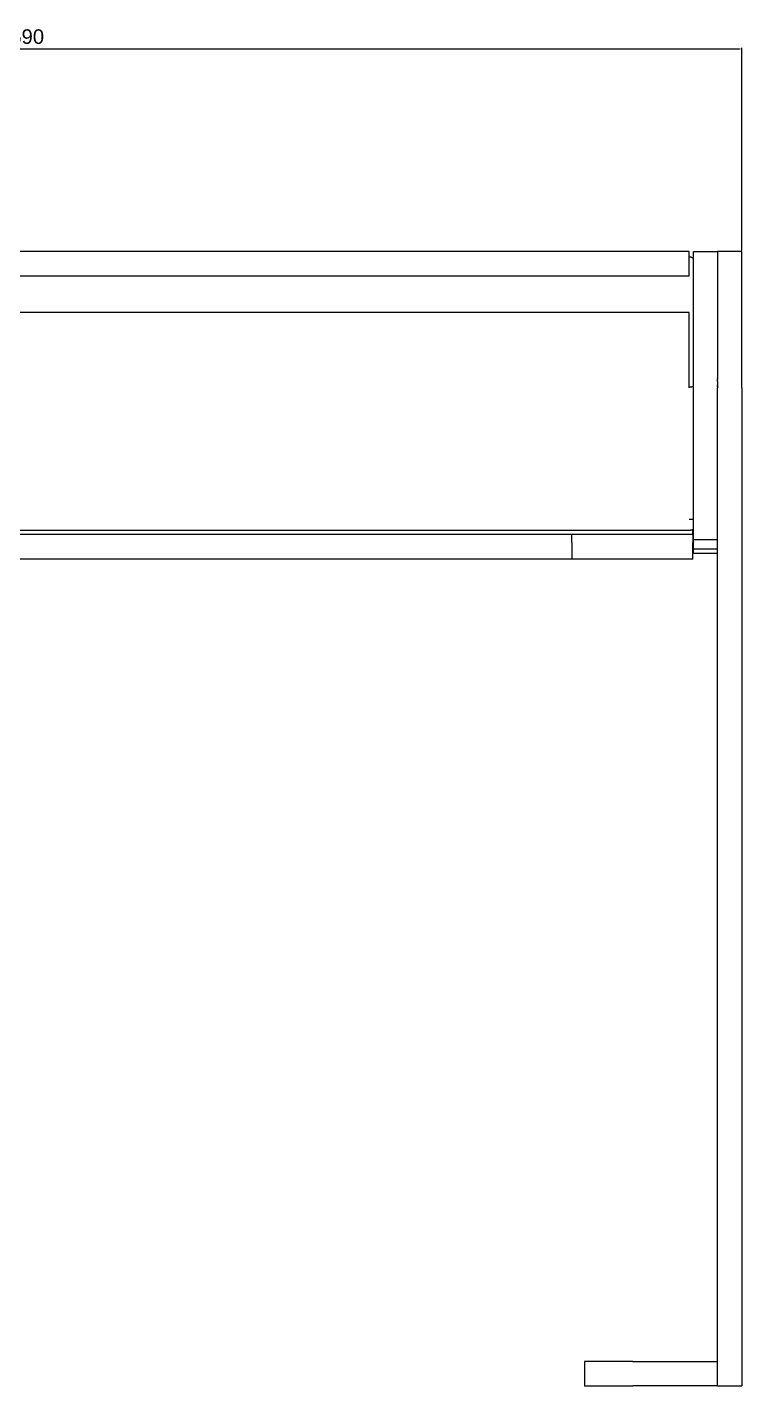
# Model space of a CAD drawing. Header units: millimetres. Extents: x 364 to 2200, y 0 to 1623.
# Drawn here: x 1820 to 2115, y 1062 to 1623 of the extents above; entities that cross this region are included whole.
import ezdxf

# ---------------------------------------------------------------- set-up
doc = ezdxf.new("R2010")
doc.units = ezdxf.units.MM
doc.header["$MEASUREMENT"] = 0
doc.layers.add('Domyślny', color=7, linetype='Continuous', true_color=0x000000)
doc.layers.add('Utwórz2D linie widoczne', color=7, linetype='Continuous', true_color=0x000000)
doc.styles.add('Arial', font='arial.ttf')
doc.dimstyles.new('Domyślny', dxfattribs={"dimtxt": 6, "dimasz": 1, "dimexe": 0.5, "dimexo": 0.5, "dimgap": 2, "dimtad": 1, "dimtoh": 1, "dimdec": 0, "dimzin": 1, "dimdsep": 46, "dimtxsty": 'Arial', "dimcen": 0.5, "dimazin": 0, "dimtfac": 1, "dimtdec": 4, "dimtix": 1, "dimtmove": 1, "dimatfit": 3, "dimfxl": 0, "dimtolj": 1, "dimtzin": 1, "dimarcsym": 0})

# ---------------------------------------------------------------- blocks, each defined once
blk = doc.blocks.new('*D2')
at = {"layer": 'Defpoints', "color": 0}
for p in [(2115.25, 1614.18), (1524.76, 1530.46), (2115.25, 1530.46)]:
    blk.add_point(p, dxfattribs=at)
at = {"layer": 'Domyślny', "color": 0, "lineweight": -2}
for p, q in [((1524.76, 1530.96), (1524.76, 1614.68)), ((1525.76, 1614.18), (2114.25, 1614.18)), ((2115.25, 1530.96), (2115.25, 1614.68))]:
    blk.add_line(p, q, dxfattribs=at)
at = {"layer": 'Domyślny', "color": 0}
for points in [[(1525.76, 1614.35), (1525.76, 1614.02), (1524.76, 1614.18)], [(2114.25, 1614.02), (2114.25, 1614.35), (2115.25, 1614.18)]]:
    blk.add_solid(points, dxfattribs=at)
at = {"layer": 'Domyślny', "color": 0, "insert": (1820.01, 1619.25), "char_height": 6, "attachment_point": 5, "style": 'Arial'}
blk.add_mtext('\\A1;590', dxfattribs=at)

msp = doc.modelspace()

# ---------------------------------------------------------------- linework, layer by layer
at = {"layer": 'Utwórz2D linie widoczne'}
for points in [[(2093.48, 1530.46), (1820.01, 1530.46), (1546.53, 1530.46)], [(2093.48, 1520.46), (2093.48, 1525.46), (2093.48, 1530.46)], [(2095.25, 1480.46), (2095.25, 1505.46), (2095.25, 1530.46)], [(2095.25, 1530.46), (2100.25, 1530.46), (2105.25, 1530.46)], [(2105.25, 1530.46), (2105.25, 1530.46), (2105.25, 1530.46)], [(2115.25, 1530.46), (2110.25, 1530.46), (2105.25, 1530.46)], [(2105.25, 1530.46), (2105.25, 1530.46), (2105.25, 1530.46)], [(2105.25, 1530.46), (2105.25, 1530.46), (2105.25, 1530.45)], [(2105.25, 1530.45), (2105.25, 1530.45), (2105.25, 1530.45)], [(2105.25, 1530.45), (2105.25, 1530.43), (2105.25, 1530.41)], [(2105.25, 1530.45), (2105.25, 1530.45), (2105.25, 1530.45)], [(2105.25, 1530.41), (2105.25, 1530.4), (2105.25, 1530.4)], [(2105.25, 1530.41), (2105.25, 1530.41), (2105.25, 1530.41)], [(2105.25, 1530.4), (2105.25, 1530.39), (2105.25, 1530.39)], [(2105.25, 1530.39), (2105.25, 1530.37), (2105.25, 1530.35)], [(2105.25, 1530.35), (2105.25, 1530.34), (2105.25, 1530.34)], [(2105.25, 1530.34), (2105.25, 1530.33), (2105.25, 1530.32)], [(2105.25, 1530.32), (2105.25, 1530.32), (2105.25, 1530.31)], [(2105.25, 1530.31), (2105.25, 1530.3), (2105.25, 1530.29)], [(2105.25, 1530.29), (2105.25, 1530.26), (2105.25, 1530.23)], [(2105.25, 1530.29), (2105.25, 1530.29), (2105.25, 1530.29)], [(2105.25, 1530.23), (2105.25, 1530.21), (2105.25, 1530.2)], [(2105.25, 1530.23), (2105.25, 1530.23), (2105.25, 1530.23)], [(2105.25, 1530.2), (2105.25, 1530.16), (2105.25, 1530.12)], [(2105.25, 1530.12), (2105.25, 1530.06), (2105.25, 1530)], [(2105.25, 1530), (2105.25, 1529.99), (2105.25, 1529.99)], [(2105.25, 1529.99), (2105.25, 1529.97), (2105.25, 1529.95)], [(2105.25, 1529.95), (2105.25, 1529.94), (2105.25, 1529.94)], [(2105.25, 1529.94), (2105.25, 1529.92), (2105.25, 1529.9)], [(2105.25, 1529.9), (2105.25, 1529.89), (2105.25, 1529.88)], [(2105.25, 1529.88), (2105.25, 1529.83), (2105.25, 1529.77)], [(2105.25, 1529.77), (2105.25, 1529.76), (2105.25, 1529.75)], [(2105.25, 1529.75), (2105.25, 1529.73), (2105.25, 1529.71)], [(2105.25, 1529.71), (2105.25, 1529.65), (2105.25, 1529.58)], [(2105.25, 1529.58), (2105.25, 1529.58), (2105.25, 1529.58)], [(2105.25, 1529.58), (2105.25, 1529.57), (2105.25, 1529.57)], [(2105.25, 1529.57), (2105.25, 1529.54), (2105.25, 1529.52)], [(2105.25, 1529.52), (2105.25, 1529.51), (2105.25, 1529.5)], [(2105.25, 1529.5), (2105.25, 1529.47), (2105.25, 1529.44)], [(2105.25, 1529.44), (2105.25, 1529.41), (2105.25, 1529.37)], [(2105.25, 1529.44), (2105.25, 1529.44), (2105.25, 1529.44)], [(2105.25, 1529.37), (2105.25, 1529.34), (2105.25, 1529.3)], [(2105.25, 1529.37), (2105.25, 1529.37), (2105.25, 1529.37)], [(2105.25, 1529.3), (2105.25, 1529.26), (2105.25, 1529.23)], [(2105.25, 1529.3), (2105.25, 1529.3), (2105.25, 1529.3)], [(2105.25, 1529.23), (2105.25, 1529.22), (2105.25, 1529.22)], [(2105.25, 1529.22), (2105.25, 1529.11), (2105.25, 1529)], [(2105.25, 1529), (2105.25, 1528.98), (2105.25, 1528.97)], [(2105.25, 1528.97), (2105.25, 1528.94), (2105.25, 1528.92)], [(2105.25, 1528.92), (2105.25, 1528.9), (2105.25, 1528.88)], [(2105.25, 1528.88), (2105.25, 1528.78), (2105.25, 1528.69)], [(2105.25, 1528.69), (2105.25, 1528.67), (2105.25, 1528.66)], [(2105.25, 1528.66), (2105.25, 1528.63), (2105.25, 1528.59)], [(2105.25, 1528.59), (2105.25, 1528.58), (2105.25, 1528.57)], [(2105.25, 1528.57), (2105.25, 1528.53), (2105.25, 1528.49)], [(2105.25, 1528.49), (2105.25, 1528.48), (2105.25, 1528.48)], [(2105.25, 1528.48), (2105.25, 1528.43), (2105.25, 1528.39)], [(2105.25, 1528.39), (2105.25, 1528.39), (2105.25, 1528.38)], [(2105.25, 1528.38), (2105.25, 1528.23), (2105.25, 1528.08)], [(2105.25, 1528.08), (2105.25, 1528.08), (2105.25, 1528.07)], [(2105.25, 1528.07), (2105.25, 1528.02), (2105.25, 1527.98)], [(2105.25, 1527.98), (2105.25, 1527.97), (2105.25, 1527.95)], [(2105.25, 1527.95), (2105.25, 1527.91), (2105.25, 1527.88)], [(2105.25, 1527.88), (2105.25, 1527.86), (2105.25, 1527.84)], [(2105.25, 1527.84), (2105.25, 1527.8), (2105.25, 1527.77)], [(2105.25, 1527.77), (2105.25, 1527.74), (2105.25, 1527.72)], [(2105.25, 1527.72), (2105.25, 1527.66), (2105.25, 1527.59)], [(2105.25, 1527.59), (2105.25, 1527.57), (2105.25, 1527.55)], [(2105.25, 1527.55), (2105.25, 1527.51), (2105.25, 1527.47)], [(2105.25, 1527.47), (2105.25, 1527.45), (2105.25, 1527.43)], [(2105.25, 1527.43), (2105.25, 1527.39), (2105.25, 1527.34)], [(2105.25, 1527.34), (2105.25, 1527.33), (2105.25, 1527.32)], [(2105.25, 1527.32), (2105.25, 1527.26), (2105.25, 1527.21)], [(2105.25, 1527.21), (2105.25, 1527.21), (2105.25, 1527.2)], [(2105.25, 1527.2), (2105.25, 1527.14), (2105.25, 1527.08)], [(2105.25, 1527.08), (2105.25, 1526.95), (2105.25, 1526.83)], [(2105.25, 1527.08), (2105.25, 1527.08), (2105.25, 1527.08)], [(2105.25, 1526.83), (2105.25, 1526.82), (2105.25, 1526.8)], [(2105.25, 1526.8), (2105.25, 1526.75), (2105.25, 1526.7)], [(2115.25, 1474.22), (2115.25, 1502.34), (2115.25, 1530.46)], [(2105.25, 1526.7), (2105.25, 1526.68), (2105.25, 1526.66)], [(2105.25, 1526.66), (2105.25, 1526.62), (2105.25, 1526.57)], [(2105.25, 1526.57), (2105.25, 1526.55), (2105.25, 1526.52)], [(2105.25, 1526.52), (2105.25, 1526.48), (2105.25, 1526.44)], [(2105.25, 1526.44), (2105.25, 1526.41), (2105.25, 1526.37)], [(2105.25, 1526.37), (2105.25, 1526.3), (2105.25, 1526.22)], [(2105.25, 1526.22), (2105.25, 1526.2), (2105.25, 1526.17)], [(2105.25, 1526.17), (2105.25, 1526.12), (2105.25, 1526.07)], [(2105.25, 1526.07), (2105.25, 1526.05), (2105.25, 1526.04)], [(2105.25, 1526.04), (2105.25, 1525.98), (2105.25, 1525.91)], [(2105.25, 1525.91), (2105.25, 1525.76), (2105.25, 1525.6)], [(2105.25, 1525.6), (2105.25, 1525.08), (2105.25, 1524.57)], [(2105.25, 1524.57), (2105.25, 1524.56), (2105.25, 1524.55)], [(2105.25, 1524.55), (2105.25, 1524.47), (2105.25, 1524.39)], [(2105.25, 1524.39), (2105.25, 1524.31), (2105.25, 1524.23)], [(2105.25, 1524.39), (2105.25, 1524.39), (2105.25, 1524.39)], [(2105.25, 1524.23), (2105.25, 1524.22), (2105.25, 1524.21)], [(2105.25, 1524.21), (2105.25, 1524.14), (2105.25, 1524.07)], [(2105.25, 1524.07), (2105.25, 1524.04), (2105.25, 1524.02)], [(2105.25, 1524.02), (2105.25, 1523.96), (2105.25, 1523.9)], [(2105.25, 1523.9), (2105.25, 1523.87), (2105.25, 1523.83)], [(2105.25, 1523.83), (2105.25, 1523.74), (2105.25, 1523.64)], [(2105.25, 1523.64), (2105.25, 1523.6), (2105.25, 1523.57)], [(2105.25, 1523.57), (2105.25, 1523.51), (2105.25, 1523.45)], [(2105.25, 1523.45), (2105.25, 1523.42), (2105.25, 1523.4)], [(2105.25, 1523.4), (2105.25, 1523.32), (2105.25, 1523.25)], [(2105.25, 1523.25), (2105.25, 1523.24), (2105.25, 1523.22)], [(2105.25, 1523.22), (2105.25, 1523.05), (2105.25, 1522.87)], [(2105.25, 1522.87), (2105.25, 1522.86), (2105.25, 1522.85)], [(2105.25, 1522.85), (2105.25, 1522.74), (2105.25, 1522.64)], [(2105.25, 1522.64), (2105.25, 1522.58), (2105.25, 1522.51)], [(2105.25, 1522.51), (2105.25, 1522.47), (2105.25, 1522.43)], [(2105.25, 1522.43), (2105.25, 1522.38), (2105.25, 1522.33)], [(2105.25, 1522.33), (2105.25, 1522.28), (2105.25, 1522.22)], [(2105.25, 1522.22), (2105.25, 1522.18), (2105.25, 1522.15)], [(2105.25, 1522.15), (2105.25, 1522.08), (2105.25, 1522.01)], [(2105.25, 1522.01), (2105.25, 1521.98), (2105.25, 1521.96)], [(2105.25, 1521.96), (2105.25, 1521.78), (2105.25, 1521.59)], [(2105.25, 1521.59), (2105.25, 1521.58), (2105.25, 1521.57)], [(2105.25, 1521.57), (2105.25, 1521.48), (2105.25, 1521.4)], [(2105.25, 1521.4), (2105.25, 1521.37), (2105.25, 1521.35)], [(2105.25, 1521.35), (2105.25, 1521.28), (2105.25, 1521.2)], [(2105.25, 1521.2), (2105.25, 1521.16), (2105.25, 1521.12)], [(1546.53, 1520.46), (1820.01, 1520.46), (2093.48, 1520.46)], [(2105.25, 1521.12), (2105.25, 1521.07), (2105.25, 1521.01)], [(2105.25, 1521.01), (2105.25, 1520.95), (2105.25, 1520.89)], [(2105.25, 1520.89), (2105.25, 1520.78), (2105.25, 1520.66)], [(2105.25, 1520.66), (2105.25, 1520.64), (2105.25, 1520.62)], [(2105.25, 1520.62), (2105.25, 1520.52), (2105.25, 1520.43)], [(2105.25, 1520.43), (2105.25, 1520.42), (2105.25, 1520.42)], [(2105.25, 1520.42), (2105.25, 1520.32), (2105.25, 1520.22)], [(2105.25, 1520.22), (2105.25, 1520.21), (2105.25, 1520.19)], [(2105.25, 1520.19), (2105.25, 1520.1), (2105.25, 1520.02)], [(2105.25, 1520.02), (2105.25, 1519.99), (2105.25, 1519.95)], [(2105.25, 1519.95), (2105.25, 1519.88), (2105.25, 1519.81)], [(2105.25, 1519.81), (2105.25, 1519.76), (2105.25, 1519.71)], [(2105.25, 1519.71), (2105.25, 1519.59), (2105.25, 1519.47)], [(2105.25, 1519.47), (2105.25, 1519.43), (2105.25, 1519.4)], [(2105.25, 1519.4), (2105.25, 1519.31), (2105.25, 1519.22)], [(2105.25, 1519.22), (2105.25, 1519.21), (2105.25, 1519.19)], [(2105.25, 1519.19), (2105.25, 1519.09), (2105.25, 1518.98)], [(2105.25, 1518.98), (2105.25, 1518.98), (2105.25, 1518.97)], [(2105.25, 1518.97), (2105.25, 1518.87), (2105.25, 1518.77)], [(2105.25, 1518.77), (2105.25, 1518.74), (2105.25, 1518.72)], [(2105.25, 1518.72), (2105.25, 1518.64), (2105.25, 1518.56)], [(2105.25, 1518.56), (2105.25, 1518.51), (2105.25, 1518.46)], [(2105.25, 1518.46), (2105.25, 1518.34), (2105.25, 1518.21)], [(2105.25, 1518.21), (2105.25, 1518.17), (2105.25, 1518.13)], [(2105.25, 1518.13), (2105.25, 1518.04), (2105.25, 1517.95)], [(2105.25, 1517.95), (2105.25, 1517.93), (2105.25, 1517.91)], [(2105.25, 1517.91), (2105.25, 1517.8), (2105.25, 1517.69)], [(2105.25, 1517.69), (2105.25, 1517.69), (2105.25, 1517.68)], [(2105.25, 1517.68), (2105.25, 1517.58), (2105.25, 1517.47)], [(2105.25, 1517.47), (2105.25, 1517.44), (2105.25, 1517.42)], [(2105.25, 1517.42), (2105.25, 1517.28), (2105.25, 1517.15)], [(2105.25, 1517.15), (2105.25, 1517.09), (2105.25, 1517.03)], [(2105.25, 1517.03), (2105.25, 1516.95), (2105.25, 1516.88)], [(2105.25, 1516.88), (2105.25, 1516.84), (2105.25, 1516.8)], [(2105.25, 1516.8), (2105.25, 1516.7), (2105.25, 1516.6)], [(2105.25, 1516.6), (2105.25, 1516.59), (2105.25, 1516.58)], [(2105.25, 1516.58), (2105.25, 1516.47), (2105.25, 1516.35)], [(2105.25, 1516.35), (2105.25, 1516.34), (2105.25, 1516.33)], [(2105.25, 1516.33), (2105.25, 1516.05), (2105.25, 1515.77)], [(2105.25, 1515.77), (2105.25, 1515.72), (2105.25, 1515.66)], [(2105.25, 1515.66), (2105.25, 1515.57), (2105.25, 1515.48)], [(2105.25, 1515.48), (2105.25, 1515.46), (2105.25, 1515.43)], [(2105.25, 1515.43), (2105.25, 1515.32), (2105.25, 1515.2)], [(2105.25, 1515.2), (2105.25, 1515.08), (2105.25, 1514.97)], [(2105.25, 1515.2), (2105.25, 1515.2), (2105.25, 1515.2)], [(2105.25, 1514.97), (2105.25, 1514.94), (2105.25, 1514.91)], [(2105.25, 1514.91), (2105.25, 1514.82), (2105.25, 1514.73)], [(2105.25, 1514.73), (2105.25, 1514.69), (2105.25, 1514.66)], [(2105.25, 1514.66), (2105.25, 1514.64), (2105.25, 1514.62)], [(2105.25, 1514.62), (2105.25, 1514.52), (2105.25, 1514.42)], [(2105.25, 1514.42), (2105.25, 1514.37), (2105.25, 1514.32)], [(2105.25, 1514.32), (2105.25, 1514.25), (2105.25, 1514.18)], [(2105.25, 1514.18), (2105.25, 1514.1), (2105.25, 1514.02)], [(2105.25, 1514.02), (2105.25, 1513.87), (2105.25, 1513.72)], [(2105.25, 1513.72), (2105.25, 1513.71), (2105.25, 1513.7)], [(2105.25, 1513.7), (2105.25, 1513.58), (2105.25, 1513.46)], [(2105.25, 1513.46), (2105.25, 1513.44), (2105.25, 1513.42)], [(2105.25, 1513.42), (2105.25, 1513.32), (2105.25, 1513.22)], [(2105.25, 1513.22), (2105.25, 1513.17), (2105.25, 1513.12)], [(2105.25, 1513.12), (2105.25, 1513.05), (2105.25, 1512.97)], [(2105.25, 1512.97), (2105.25, 1512.89), (2105.25, 1512.81)], [(2105.25, 1512.81), (2105.25, 1512.77), (2105.25, 1512.73)], [(2105.25, 1512.73), (2105.25, 1512.64), (2105.25, 1512.56)], [(2105.25, 1512.56), (2105.25, 1512.53), (2105.25, 1512.5)], [(2105.25, 1512.5), (2105.25, 1512.35), (2105.25, 1512.19)], [(2105.25, 1512.19), (2105.25, 1512.13), (2105.25, 1512.06)], [(2105.25, 1512.06), (2105.25, 1511.97), (2105.25, 1511.88)], [(2105.25, 1511.88), (2105.25, 1511.84), (2105.25, 1511.81)], [(2105.25, 1511.81), (2105.25, 1511.69), (2105.25, 1511.56)], [(2105.25, 1511.56), (2105.25, 1511.43), (2105.25, 1511.3)], [(2105.25, 1511.56), (2105.25, 1511.56), (2105.25, 1511.56)], [(2105.25, 1511.3), (2105.25, 1511.27), (2105.25, 1511.24)], [(2105.25, 1511.24), (2105.25, 1511.08), (2105.25, 1510.92)], [(2105.25, 1510.92), (2105.25, 1510.85), (2105.25, 1510.79)], [(2105.25, 1510.79), (2105.25, 1510.69), (2105.25, 1510.6)], [(2105.25, 1510.6), (2105.25, 1510.56), (2105.25, 1510.53)], [(2105.25, 1510.53), (2105.25, 1510.4), (2105.25, 1510.27)], [(2105.25, 1510.27), (2105.25, 1510.13), (2105.25, 1510)], [(2105.25, 1510.27), (2105.25, 1510.27), (2105.25, 1510.27)], [(2105.25, 1510), (2105.25, 1509.97), (2105.25, 1509.94)], [(2105.25, 1509.94), (2105.25, 1509.78), (2105.25, 1509.61)], [(2093.48, 1505.24), (1820.01, 1505.24), (1546.53, 1505.24)], [(2093.48, 1474.22), (2093.48, 1489.73), (2093.48, 1505.24)], [(2105.25, 1509.61), (2105.25, 1509.54), (2105.25, 1509.47)], [(2105.25, 1509.47), (2105.25, 1509.38), (2105.25, 1509.28)], [(2105.25, 1509.28), (2105.25, 1509.24), (2105.25, 1509.2)], [(2105.25, 1509.2), (2105.25, 1509.07), (2105.25, 1508.94)], [(2105.25, 1508.94), (2105.25, 1508.6), (2105.25, 1508.27)], [(2105.25, 1508.94), (2105.25, 1508.94), (2105.25, 1508.94)], [(2105.25, 1508.27), (2105.25, 1508.19), (2105.25, 1508.12)], [(2105.25, 1508.12), (2105.25, 1508.02), (2105.25, 1507.93)], [(2105.25, 1507.93), (2105.25, 1507.88), (2105.25, 1507.84)], [(2105.25, 1507.84), (2105.25, 1507.71), (2105.25, 1507.58)], [(2105.25, 1507.58), (2105.25, 1507.57), (2105.25, 1507.57)], [(2105.25, 1507.57), (2105.25, 1507.29), (2105.25, 1507.01)], [(2105.25, 1507.01), (2105.25, 1506.95), (2105.25, 1506.89)], [(2105.25, 1506.89), (2105.25, 1506.81), (2105.25, 1506.73)], [(2105.25, 1506.73), (2105.25, 1506.63), (2105.25, 1506.54)], [(2105.25, 1506.54), (2105.25, 1506.36), (2105.25, 1506.18)], [(2105.25, 1506.18), (2105.25, 1506.17), (2105.25, 1506.16)], [(2105.25, 1506.16), (2105.25, 1506.02), (2105.25, 1505.88)], [(2105.25, 1505.88), (2105.25, 1505.85), (2105.25, 1505.83)], [(2105.25, 1505.83), (2105.25, 1505.71), (2105.25, 1505.59)], [(2105.25, 1505.59), (2105.25, 1505.53), (2105.25, 1505.47)], [(2105.25, 1505.47), (2105.25, 1505.11), (2105.25, 1504.75)], [(2105.25, 1504.75), (2105.25, 1504.74), (2105.25, 1504.72)], [(2105.25, 1504.72), (2105.25, 1504.58), (2105.25, 1504.43)], [(2105.25, 1504.43), (2105.25, 1504.41), (2105.25, 1504.39)], [(2105.25, 1504.39), (2105.25, 1504.26), (2105.25, 1504.14)], [(2105.25, 1504.14), (2105.25, 1504.08), (2105.25, 1504.02)], [(2105.25, 1504.02), (2105.25, 1503.84), (2105.25, 1503.66)], [(2105.25, 1503.66), (2105.25, 1503.6), (2105.25, 1503.55)], [(2105.25, 1503.55), (2105.25, 1503.42), (2105.25, 1503.29)], [(2105.25, 1503.29), (2105.25, 1503.27), (2105.25, 1503.25)], [(2105.25, 1503.25), (2105.25, 1503.11), (2105.25, 1502.96)], [(2105.25, 1502.96), (2105.25, 1502.94), (2105.25, 1502.92)], [(2105.25, 1502.92), (2105.25, 1502.73), (2105.25, 1502.54)], [(2105.25, 1502.54), (2105.25, 1502.45), (2105.25, 1502.36)], [(2105.25, 1502.36), (2105.25, 1502.26), (2105.25, 1502.17)], [(2105.25, 1502.17), (2105.25, 1502.11), (2105.25, 1502.06)], [(2105.25, 1502.06), (2105.25, 1501.92), (2105.25, 1501.79)], [(2105.25, 1501.79), (2105.25, 1501.77), (2105.25, 1501.75)], [(2105.25, 1501.75), (2105.25, 1501.45), (2105.25, 1501.15)], [(2105.25, 1501.15), (2105.25, 1501.09), (2105.25, 1501.03)], [(2105.25, 1501.03), (2105.25, 1500.94), (2105.25, 1500.84)], [(2105.25, 1500.84), (2105.25, 1500.75), (2105.25, 1500.65)], [(2105.25, 1500.65), (2105.25, 1500.46), (2105.25, 1500.27)], [(2105.25, 1500.27), (2105.25, 1500.25), (2105.25, 1500.23)], [(2105.25, 1500.23), (2105.25, 1500.07), (2105.25, 1499.92)], [(2105.25, 1499.92), (2105.25, 1499.9), (2105.25, 1499.88)], [(2105.25, 1499.88), (2105.25, 1499.74), (2105.25, 1499.61)], [(2105.25, 1499.61), (2105.25, 1499.55), (2105.25, 1499.49)], [(2105.25, 1499.49), (2105.25, 1499.3), (2105.25, 1499.1)], [(2105.25, 1499.1), (2105.25, 1499.04), (2105.25, 1498.99)], [(2105.25, 1498.99), (2105.25, 1498.85), (2105.25, 1498.71)], [(2105.25, 1498.71), (2105.25, 1498.69), (2105.25, 1498.68)], [(2105.25, 1498.68), (2105.25, 1498.52), (2105.25, 1498.36)], [(2105.25, 1498.36), (2105.25, 1498.34), (2105.25, 1498.32)], [(2105.25, 1498.32), (2105.25, 1497.72), (2105.25, 1497.13)], [(2105.25, 1497.13), (2105.25, 1497.11), (2105.25, 1497.1)], [(2105.25, 1497.1), (2105.25, 1496.94), (2105.25, 1496.78)], [(2105.25, 1496.78), (2105.25, 1496.76), (2105.25, 1496.73)], [(2105.25, 1496.73), (2105.25, 1496.6), (2105.25, 1496.46)], [(2105.25, 1496.46), (2105.25, 1496.4), (2105.25, 1496.33)], [(2105.25, 1496.33), (2105.25, 1496.13), (2105.25, 1495.93)], [(2105.25, 1495.93), (2105.25, 1495.88), (2105.25, 1495.83)], [(2105.25, 1495.83), (2105.25, 1495.67), (2105.25, 1495.52)], [(2105.25, 1495.52), (2105.25, 1495.51), (2105.25, 1495.51)], [(2105.25, 1495.51), (2105.25, 1495.35), (2105.25, 1495.18)], [(2105.25, 1495.18), (2105.25, 1495.15), (2105.25, 1495.12)], [(2105.25, 1495.12), (2105.25, 1494.51), (2105.25, 1493.89)], [(2105.25, 1493.89), (2105.25, 1493.73), (2105.25, 1493.57)], [(2105.25, 1493.89), (2105.25, 1493.89), (2105.25, 1493.89)], [(2105.25, 1493.57), (2105.25, 1493.52), (2105.25, 1493.48)], [(2105.25, 1493.48), (2105.25, 1493.07), (2105.25, 1492.65)], [(2105.25, 1492.65), (2105.25, 1492.58), (2105.25, 1492.51)], [(2105.25, 1492.51), (2105.25, 1492.43), (2105.25, 1492.35)], [(2105.25, 1492.35), (2105.25, 1492.29), (2105.25, 1492.23)], [(2105.25, 1492.23), (2105.25, 1492.12), (2105.25, 1492.02)], [(2105.25, 1492.02), (2105.25, 1491.97), (2105.25, 1491.91)], [(2105.25, 1491.91), (2105.25, 1491.8), (2105.25, 1491.69)], [(2105.25, 1491.69), (2105.25, 1491.64), (2105.25, 1491.6)], [(2105.25, 1491.6), (2105.25, 1491.45), (2105.25, 1491.3)], [(2105.25, 1491.3), (2105.25, 1491.27), (2105.25, 1491.23)], [(2105.25, 1491.23), (2105.25, 1491.11), (2105.25, 1490.98)], [(2105.25, 1490.98), (2105.25, 1490.92), (2105.25, 1490.86)], [(2105.25, 1490.86), (2105.25, 1490.78), (2105.25, 1490.69)], [(2105.25, 1490.69), (2105.25, 1490.62), (2105.25, 1490.55)], [(2105.25, 1490.55), (2105.25, 1490.47), (2105.25, 1490.39)], [(2105.25, 1490.39), (2105.25, 1490.32), (2105.25, 1490.24)], [(2105.25, 1490.24), (2105.25, 1490.16), (2105.25, 1490.08)], [(2105.25, 1490.08), (2105.25, 1490), (2105.25, 1489.91)], [(2105.25, 1489.91), (2105.25, 1489.81), (2105.25, 1489.71)], [(2105.25, 1489.71), (2105.25, 1489.64), (2105.25, 1489.58)], [(2105.25, 1489.58), (2105.25, 1489.49), (2105.25, 1489.4)], [(2105.25, 1489.4), (2105.25, 1489.35), (2105.25, 1489.29)], [(2105.25, 1489.29), (2105.25, 1488.65), (2105.25, 1488.01)], [(2105.25, 1488.01), (2105.25, 1488), (2105.25, 1487.99)], [(2105.25, 1487.99), (2105.25, 1487.83), (2105.25, 1487.66)], [(2105.25, 1487.66), (2105.25, 1487.62), (2105.25, 1487.58)], [(2105.25, 1487.58), (2105.25, 1487.37), (2105.25, 1487.15)], [(2105.25, 1487.15), (2105.25, 1487.07), (2105.25, 1487)], [(2105.25, 1487), (2105.25, 1486.67), (2105.25, 1486.34)], [(2105.25, 1486.34), (2105.25, 1486.31), (2105.25, 1486.29)], [(2105.25, 1486.29), (2105.25, 1486.15), (2105.25, 1486.01)], [(2105.25, 1486.01), (2105.25, 1485.93), (2105.25, 1485.85)], [(2105.25, 1485.85), (2105.25, 1485.64), (2105.25, 1485.42)], [(2105.25, 1485.42), (2105.25, 1485.38), (2105.25, 1485.34)], [(2105.25, 1485.34), (2105.25, 1485.18), (2105.25, 1485.01)], [(2105.25, 1485.01), (2105.25, 1485), (2105.25, 1484.98)], [(2105.25, 1484.98), (2105.25, 1484.34), (2105.25, 1483.69)], [(2105.25, 1483.69), (2105.25, 1483.68), (2105.25, 1483.67)], [(2105.25, 1483.67), (2105.25, 1483.02), (2105.25, 1482.36)], [(2105.25, 1482.36), (2105.25, 1482.19), (2105.25, 1482.03)], [(2105.25, 1482.36), (2105.25, 1482.36), (2105.25, 1482.36)], [(2105.25, 1482.03), (2105.25, 1481.97), (2105.25, 1481.91)], [(2105.25, 1481.91), (2105.25, 1481.69), (2105.25, 1481.47)], [(2095.25, 1474.22), (2095.25, 1477.34), (2095.25, 1480.46)], [(2105.25, 1481.47), (2105.25, 1481.42), (2105.25, 1481.37)], [(2105.25, 1481.37), (2105.25, 1481.21), (2105.25, 1481.05)], [(2105.25, 1481.05), (2105.25, 1481.04), (2105.25, 1481.03)], [(2105.25, 1481.03), (2105.25, 1480.75), (2105.25, 1480.46)], [(2105.25, 1480.46), (2105.25, 1480.3), (2105.25, 1480.14)], [(2105.25, 1480.07), (2105.25, 1480.11), (2105.25, 1480.14)], [(2105.25, 1480.07), (2105.25, 1479.89), (2105.25, 1479.7)], [(2105.25, 1479.68), (2105.25, 1479.69), (2105.25, 1479.7)], [(2105.25, 1479.68), (2105.25, 1479.49), (2105.25, 1479.29)], [(2105.25, 1479.25), (2105.25, 1479.27), (2105.25, 1479.29)], [(2105.25, 1479.25), (2105.25, 1479.08), (2105.25, 1478.9)], [(2105.25, 1478.81), (2105.25, 1478.85), (2105.25, 1478.9)], [(2105.25, 1478.81), (2105.25, 1478.58), (2105.25, 1478.36)], [(2105.25, 1478.12), (2105.25, 1478.24), (2105.25, 1478.36)], [(2105.25, 1478.12), (2105.25, 1477.92), (2105.25, 1477.73)], [(2105.25, 1477.47), (2105.25, 1477.6), (2105.25, 1477.73)], [(2105.25, 1477.47), (2105.25, 1477.4), (2105.25, 1477.34)], [(2105.25, 1477.12), (2105.25, 1477.23), (2105.25, 1477.34)], [(2105.25, 1477.12), (2105.25, 1477.07), (2105.25, 1477.02)], [(2105.25, 1476.8), (2105.25, 1476.91), (2105.25, 1477.02)], [(2105.25, 1476.8), (2105.25, 1476.68), (2105.25, 1476.57)], [(2105.25, 1476.56), (2105.25, 1476.56), (2105.25, 1476.57)], [(2105.25, 1476.56), (2105.25, 1475.97), (2105.25, 1475.39)], [(2095.25, 1411.4), (2095.25, 1442.81), (2095.25, 1474.22)], [(2105.25, 1475.22), (2105.25, 1475.31), (2105.25, 1475.39)], [(2105.25, 1475.22), (2105.25, 1475.11), (2105.25, 1475)], [(2105.25, 1474.87), (2105.25, 1474.94), (2105.25, 1475)], [(2105.25, 1474.87), (2105.25, 1474.81), (2105.25, 1474.74)], [(2105.25, 1474.61), (2105.25, 1474.67), (2105.25, 1474.74)], [(2105.25, 1474.61), (2105.25, 1474.42), (2105.25, 1474.22)], [(2105.25, 1411.4), (2105.25, 1442.81), (2105.25, 1474.22)], [(2115.25, 1474.22), (2115.25, 1268.05), (2115.25, 1061.87)], [(2093.48, 1415.28), (1820.01, 1415.28), (1546.53, 1415.28)], [(2095.01, 1413.52), (2095.01, 1414.52), (2095.01, 1415.52)], [(2045.01, 1413.52), (1820.01, 1413.52), (1595.01, 1413.52)], [(2095.01, 1413.52), (2070.01, 1413.52), (2045.01, 1413.52)], [(2045.01, 1410.29), (2045.01, 1411.9), (2045.01, 1413.52)], [(2045.01, 1410.29), (2045.01, 1406.85), (2045.01, 1403.42)], [(2095.01, 1413.52), (2095.01, 1411.9), (2095.01, 1410.29)], [(2095.25, 1410.86), (2095.25, 1411.13), (2095.25, 1411.4)], [(2105.25, 1411.4), (2100.25, 1411.4), (2095.25, 1411.4)], [(2105.25, 1061.87), (2105.25, 1236.63), (2105.25, 1411.4)], [(2045.01, 1403.42), (1820.01, 1403.42), (1595.01, 1403.42)], [(2095.01, 1403.42), (2070.01, 1403.42), (2045.01, 1403.42)], [(2095.25, 1405.91), (2095.25, 1406.69), (2095.25, 1407.47)], [(2105.25, 1407.47), (2100.25, 1407.47), (2095.25, 1407.47)], [(2095.25, 1405.91), (2100.25, 1405.91), (2105.25, 1405.91)], [(2050.25, 1071.87), (2050.25, 1066.87), (2050.25, 1061.87)], [(2070.25, 1071.87), (2060.25, 1071.87), (2050.25, 1071.87)], [(2070.25, 1071.87), (2087.75, 1071.87), (2105.25, 1071.87)], [(2050.25, 1061.87), (2060.25, 1061.87), (2070.25, 1061.87)], [(2105.25, 1061.87), (2087.75, 1061.87), (2070.25, 1061.87)], [(2105.25, 1061.87), (2110.25, 1061.87), (2115.25, 1061.87)]]:
    msp.add_open_spline(points, degree=2, dxfattribs=at)
for points, weights in [([(2095.25, 1527.58), (2094.48, 1528.23), (2093.48, 1528.23)], [1, 0.939741591742, 1]), ([(2095.01, 1474.56), (2094.31, 1474.5), (2093.48, 1474.5)], [0.862121311356, 0.888975741523, 1]), ([(2093.48, 1419.93), (2094.31, 1419.93), (2095.01, 1419.99)], [1, 0.888975741318, 0.862121311257]), ([(2095.25, 1410.51), (2095.13, 1410.41), (2095.01, 1410.32)], [1, 0.998427935977, 1]), ([(2095.01, 1403.42), (2095.01, 1403.38), (2095.01, 1410.29)], [0.950231035084, 0.73456552045, 1]), ([(2095.25, 1407.47), (2095.25, 1407.45), (2095.25, 1410.86)], [0.950231035084, 0.73456552045, 1])]:
    msp.add_rational_spline(points, weights, degree=2, dxfattribs=at)
msp.add_rational_spline([(2095.25, 1415.6), (2095.24, 1415.6), (2095.23, 1415.6), (2095.22, 1415.59), (2094.86, 1415.46), (2094.48, 1415.36), (2094.1, 1415.32), (2093.89, 1415.29), (2093.68, 1415.28), (2093.48, 1415.28)], [1, 1, 1, 1, 0.995506967962, 0.995506967962, 1, 0.998715210998, 0.998715210998, 1], degree=3, knots=[6.080021, 6.080021, 6.080021, 6.080021, 6.113167, 6.113167, 6.113167, 7.274815, 7.274815, 7.274815, 7.89575, 7.89575, 7.89575, 7.89575], dxfattribs=at)

# ---------------------------------------------------------------- dimensions: what is measured, and where the dimension line sits
at = {"layer": 'Domyślny'}
dim = msp.add_aligned_dim(p1=(1524.76, 1530.46), p2=(2115.25, 1530.46), distance=83.72, dimstyle='Domyślny', dxfattribs=at)
dim.commit()
dim.dimension.update_dxf_attribs({"geometry": '*D2', "text_midpoint": (1820.01, 1619.25)})

doc.saveas('drawing.dxf')
